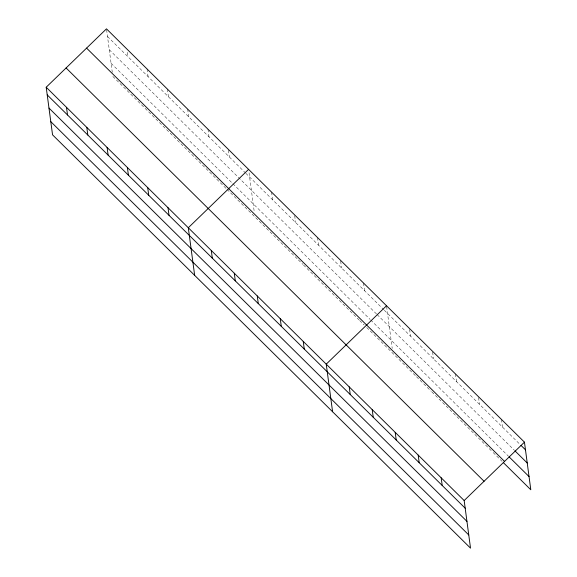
<?xml version="1.0" encoding="UTF-8"?>
<svg xmlns="http://www.w3.org/2000/svg" width="577" height="577" viewBox="0 0 577 577"><rect width="100%" height="100%" fill="white"/><g stroke="black" fill="none" stroke-linecap="round" stroke-linejoin="round"><path stroke-width="0.43" stroke-dasharray="2.88 2.16" d="M107.502 36.51L245.175 172.646M245.802 173.273L383.712 309.64M384.347 310.267L519.726 444.139M109.262 49.694L376.529 313.982M377.17 314.609L514.46 450.377M111.072 63.275L232.25 183.097M232.884 183.724L370.045 319.355M370.679 319.983L508.611 456.378M112.832 76.453L226.393 188.751M227.028 189.379L297.725 259.289M298.367 259.917L302.831 264.338M303.473 264.973L359.031 319.91M359.666 320.538L364.137 324.959M366.691 327.484L415.858 376.103M416.5 376.738L431.185 391.264M431.827 391.891L492.491 451.878M493.126 452.512L502.069 461.355M501.463 419.429L502.488 427.088M478.585 397.546L479.494 404.354M455.484 373.968L456.508 381.628M432.613 352.085L433.522 358.894M409.62 329.352L410.528 336.16M386.633 306.618L392.216 348.429M363.532 283.04L364.556 290.693M340.661 261.157L341.562 267.966M317.552 237.573L318.576 245.232M294.681 215.69L295.59 222.498M271.579 192.105L272.604 199.765M249.048 172.783L254.284 212.04M228.405 150.15L229.307 156.958M207.987 129.226L209.011 136.886M187.684 109.154L188.708 116.806M167.38 89.074L168.405 96.734M147.085 69.002L148.101 76.662M127.236 52.327L127.805 56.582M106.594 29.701L112.284 72.334"/><path stroke-width="0.87" d="M46.196 87.235L464.168 500.547L470.522 548.15L52.55 134.838L46.196 87.235L106.478 28.85L524.45 442.162L530.804 489.765L503.346 462.617M248.593 169.378L188.304 227.756L194.658 275.366M386.518 305.767L326.236 364.152L332.59 411.754M464.168 500.547L524.45 442.162M521.002 445.401L525.474 449.822M515.102 451.005L527.234 463.006M509.246 457.013L529.044 476.588M86.586 48.115L504.558 461.427M66.088 67.963L484.06 481.276M47.22 94.895L465.192 508.207M48.98 108.072L466.952 521.384M50.79 121.653L468.762 534.966M441.181 477.814L442.206 485.473M418.195 455.08L419.212 462.74M395.202 432.346L396.226 440.006M372.215 409.62L373.24 417.272M349.229 386.886L350.246 394.545M303.25 341.418L304.274 349.078M280.263 318.684L281.28 326.344M257.27 295.958L258.294 303.617M234.284 273.224L235.308 280.884M211.297 250.49L212.314 258.15M168.008 207.684L169.025 215.344M147.705 187.612L148.729 195.264M127.402 167.532L128.426 175.192M107.098 147.46L108.123 155.119M86.802 127.38L87.819 135.04M66.499 107.308L67.523 114.967"/></g></svg>
